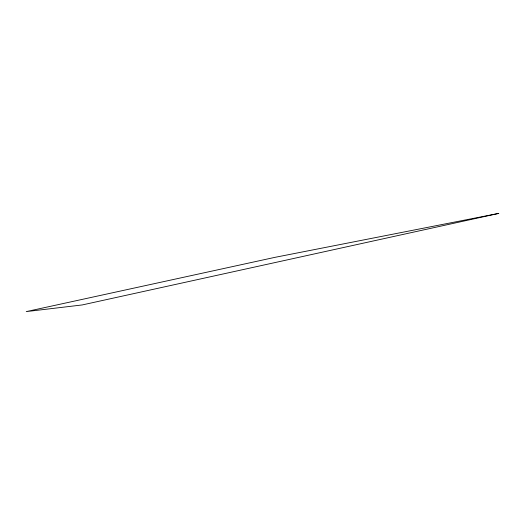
<?xml version="1.0" encoding="UTF-8"?>
<svg xmlns="http://www.w3.org/2000/svg" width="525" height="525" viewBox="0 0 525 525"><rect width="100%" height="100%" fill="white"/><g stroke="black" fill="none" stroke-linecap="round" stroke-linejoin="round"><path stroke-width="0.79" d="M498.75 213.399L82.222 304.94L26.25 311.601L274.752 257.388L498.75 213.399"/></g></svg>
